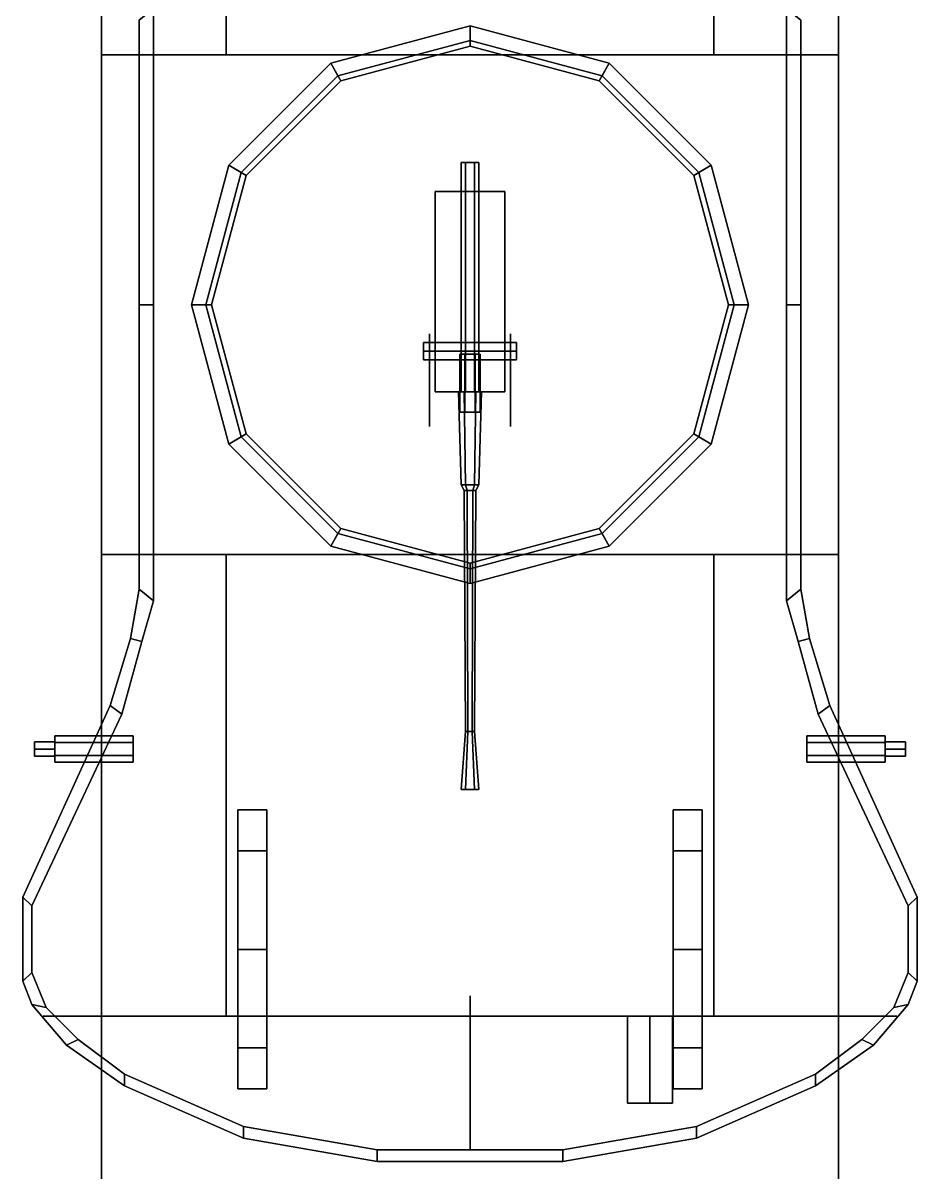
# Model space of a CAD drawing. Header units: millimetres. Extents: x -1.5 to 3, y -6.8 to 16.3.
# Drawn here: x -1.54 to 1.54, y -2.99 to 0.97 of the extents above; entities that cross this region are included whole.
import ezdxf

# ---------------------------------------------------------------- set-up
doc = ezdxf.new("R2010")
doc.units = ezdxf.units.MM
for name, color, linetype in [('barrel', 1, 'Continuous'), ('gun', 1, 'Continuous'), ('sleeve', 5, 'Continuous'), ('turret', 2, 'Continuous'), ('wheels', 2, 'Continuous')]:
    doc.layers.add(name, color=color, linetype=linetype)

msp = doc.modelspace()

# ---------------------------------------------------------------- linework, layer by layer
for points in [[(-1.27, 6.23, 0.82), (-1.27, -6.23, 0.82), (-1.27, -5.86, 2.17), (-1.27, 5.86, 2.17)], [(-1.27, 6.23, 0.42), (-1.27, -6.23, 0.42), (-1.27, -6.23, 0.82), (-1.27, 6.23, 0.82)], [(1.27, -5.86, 2.17), (1.27, -6.23, 0.82), (1.27, 6.23, 0.82), (1.27, 5.86, 2.17)], [(1.27, -6.23, 0.82), (1.27, -6.23, 0.42), (1.27, 6.23, 0.42), (1.27, 6.23, 0.82)], [(1.27, 6.15, 0.42), (1.27, -6.23, 0.42), (-1.27, -6.23, 0.42), (-1.27, 6.15, 0.42)], [(-1.27, 5.35, 2.17), (-1.27, -5.35, 2.17), (-1.27, -5.09, 2.68), (-1.27, 5.09, 2.68)], [(1.27, -5.09, 2.68), (1.27, -5.35, 2.17), (1.27, 5.35, 2.17), (1.27, 5.09, 2.68)], [(-1.27, 2.45, 2.68), (-1.27, 0.86, 2.68), (-0.84, 0.86, 2.96), (-0.84, 2.45, 2.96)], [(-0.84, 2.45, 2.96), (-0.84, 0.86, 2.96), (0.84, 0.86, 2.96), (0.84, 2.45, 2.96)], [(0.84, 0.86, 2.96), (1.27, 0.86, 2.68), (1.27, 2.45, 2.68), (0.84, 2.45, 2.96)], [(-1.09, 0, 3.2), (-1.14, 0, 3.2), (-1.14, 0.98, 3.2), (-1.09, 1.02, 3.2)], [(-1.09, 1.02, 3.2), (-1.14, 0.98, 3.2), (-1.14, 0, 3.2), (-1.09, 0, 3.2)], [(1.09, 1.02, 3.2), (1.14, 0.98, 3.2), (1.14, 0, 3.2), (1.09, 0, 3.2)], [(1.09, 0, 3.2), (1.14, 0, 3.2), (1.14, 0.98, 3.2), (1.09, 1.02, 3.2)], [(0, 0.96, 3.26), (-0.48, 0.8314, 3.26), (-0.445, 0.7708, 3.48), (0, 0.89, 3.48)], [(0, 0.96, 3.16), (-0.48, 0.8314, 3.16), (-0.48, 0.8314, 3.26), (0, 0.96, 3.26)], [(-0.48, 0.8314, 3.26), (0, 0.96, 3.26), (0, 0.89, 3.48), (-0.445, 0.7708, 3.48)], [(-0.48, 0.8314, 3.16), (0, 0.96, 3.16), (0, 0.96, 3.26), (-0.48, 0.8314, 3.26)], [(0, 0.91, 3.16), (-0.455, 0.7881, 3.16), (-0.48, 0.8314, 3.16), (0, 0.96, 3.16)], [(-0.455, 0.7881, 3.16), (0, 0.91, 3.16), (0, 0.96, 3.16), (-0.48, 0.8314, 3.16)], [(0.48, 0.8314, 3.26), (0, 0.96, 3.26), (0, 0.89, 3.48), (0.445, 0.7708, 3.48)], [(0.48, 0.8314, 3.16), (0, 0.96, 3.16), (0, 0.96, 3.26), (0.48, 0.8314, 3.26)], [(0, 0.96, 3.26), (0.48, 0.8314, 3.26), (0.445, 0.7708, 3.48), (0, 0.89, 3.48)], [(0, 0.96, 3.16), (0.48, 0.8314, 3.16), (0.48, 0.8314, 3.26), (0, 0.96, 3.26)], [(0, 0.91, 3.16), (0.455, 0.7881, 3.16), (0.48, 0.8314, 3.16), (0, 0.96, 3.16)], [(0.455, 0.7881, 3.16), (0, 0.91, 3.16), (0, 0.96, 3.16), (0.48, 0.8314, 3.16)], [(0, 0.91, 2.96), (-0.455, 0.7881, 2.96), (-0.455, 0.7881, 3.16), (0, 0.91, 3.16)], [(-0.455, 0.7881, 2.96), (0, 0.91, 2.96), (0, 0.91, 3.16), (-0.455, 0.7881, 3.16)], [(0.455, 0.7881, 2.96), (0, 0.91, 2.96), (0, 0.91, 3.16), (0.455, 0.7881, 3.16)], [(0, 0.91, 2.96), (0.455, 0.7881, 2.96), (0.455, 0.7881, 3.16), (0, 0.91, 3.16)], [(-1.27, 0.86, 2.68), (-1.27, -0.86, 2.68), (-1.27, -0.86, 2.96), (-1.27, 0.86, 2.96)], [(-1.27, 0.86, 2.96), (-1.27, -0.86, 2.96), (1.27, -0.86, 2.96), (1.27, 0.86, 2.96)], [(-1.27, 0.86, 2.68), (-1.27, 0.86, 2.68), (-1.27, 0.86, 2.96), (-0.84, 0.86, 2.96)], [(-1.09, 0.86, 2.96), (-1.14, 0.86, 2.96), (-1.14, 0.86, 3.2), (-1.09, 0.86, 3.2)], [(-1.09, 0.86, 3.2), (-1.14, 0.86, 3.2), (-1.14, 0.86, 2.96), (-1.09, 0.86, 2.96)], [(0.84, 0.86, 2.96), (0.84, 0.86, 2.96), (1.27, 0.86, 2.96), (1.27, 0.86, 2.68)], [(1.09, 0.86, 3.2), (1.14, 0.86, 3.2), (1.14, 0.86, 2.96), (1.09, 0.86, 2.96)], [(1.09, 0.86, 2.96), (1.14, 0.86, 2.96), (1.14, 0.86, 3.2), (1.09, 0.86, 3.2)], [(1.27, -0.86, 2.96), (1.27, -0.86, 2.68), (1.27, 0.86, 2.68), (1.27, 0.86, 2.96)], [(-0.48, 0.8314, 3.26), (-0.8314, 0.48, 3.26), (-0.7708, 0.445, 3.48), (-0.445, 0.7708, 3.48)], [(-0.48, 0.8314, 3.16), (-0.8314, 0.48, 3.16), (-0.8314, 0.48, 3.26), (-0.48, 0.8314, 3.26)], [(-0.8314, 0.48, 3.26), (-0.48, 0.8314, 3.26), (-0.445, 0.7708, 3.48), (-0.7708, 0.445, 3.48)], [(-0.8314, 0.48, 3.16), (-0.48, 0.8314, 3.16), (-0.48, 0.8314, 3.26), (-0.8314, 0.48, 3.26)], [(-0.7881, 0.455, 3.16), (-0.455, 0.7881, 3.16), (-0.48, 0.8314, 3.16), (-0.8314, 0.48, 3.16)], [(-0.455, 0.7881, 3.16), (-0.7881, 0.455, 3.16), (-0.8314, 0.48, 3.16), (-0.48, 0.8314, 3.16)], [(0.8314, 0.48, 3.26), (0.48, 0.8314, 3.26), (0.445, 0.7708, 3.48), (0.7708, 0.445, 3.48)], [(0.48, 0.8314, 3.26), (0.8314, 0.48, 3.26), (0.7708, 0.445, 3.48), (0.445, 0.7708, 3.48)], [(0.455, 0.7881, 3.16), (0.7881, 0.455, 3.16), (0.8314, 0.48, 3.16), (0.48, 0.8314, 3.16)], [(0.7881, 0.455, 3.16), (0.455, 0.7881, 3.16), (0.48, 0.8314, 3.16), (0.8314, 0.48, 3.16)], [(0.8314, 0.48, 3.16), (0.48, 0.8314, 3.16), (0.48, 0.8314, 3.26), (0.8314, 0.48, 3.26)], [(0.48, 0.8314, 3.16), (0.8314, 0.48, 3.16), (0.8314, 0.48, 3.26), (0.48, 0.8314, 3.26)], [(-0.455, 0.7881, 2.96), (-0.7881, 0.455, 2.96), (-0.7881, 0.455, 3.16), (-0.455, 0.7881, 3.16)], [(-0.7881, 0.455, 2.96), (-0.455, 0.7881, 2.96), (-0.455, 0.7881, 3.16), (-0.7881, 0.455, 3.16)], [(0.7881, 0.455, 2.96), (0.455, 0.7881, 2.96), (0.455, 0.7881, 3.16), (0.7881, 0.455, 3.16)], [(0.455, 0.7881, 2.96), (0.7881, 0.455, 2.96), (0.7881, 0.455, 3.16), (0.455, 0.7881, 3.16)], [(-0.8314, 0.48, 3.26), (-0.96, 0, 3.26), (-0.89, 0, 3.48), (-0.7708, 0.445, 3.48)], [(-0.8314, 0.48, 3.16), (-0.96, 0, 3.16), (-0.96, 0, 3.26), (-0.8314, 0.48, 3.26)], [(-0.96, 0, 3.26), (-0.8314, 0.48, 3.26), (-0.7708, 0.445, 3.48), (-0.89, 0, 3.48)], [(-0.96, 0, 3.16), (-0.8314, 0.48, 3.16), (-0.8314, 0.48, 3.26), (-0.96, 0, 3.26)], [(-0.7881, 0.455, 3.16), (-0.91, 0, 3.16), (-0.96, 0, 3.16), (-0.8314, 0.48, 3.16)], [(-0.91, 0, 3.16), (-0.7881, 0.455, 3.16), (-0.8314, 0.48, 3.16), (-0.96, 0, 3.16)], [(0.96, 0, 3.26), (0.8314, 0.48, 3.26), (0.7708, 0.445, 3.48), (0.89, 0, 3.48)], [(0.8314, 0.48, 3.26), (0.96, 0, 3.26), (0.89, 0, 3.48), (0.7708, 0.445, 3.48)], [(0.91, 0, 3.16), (0.7881, 0.455, 3.16), (0.8314, 0.48, 3.16), (0.96, 0, 3.16)], [(0.7881, 0.455, 3.16), (0.91, 0, 3.16), (0.96, 0, 3.16), (0.8314, 0.48, 3.16)], [(0.96, 0, 3.16), (0.8314, 0.48, 3.16), (0.8314, 0.48, 3.26), (0.96, 0, 3.26)], [(0.8314, 0.48, 3.16), (0.96, 0, 3.16), (0.96, 0, 3.26), (0.8314, 0.48, 3.26)], [(-0.7881, 0.455, 2.96), (-0.91, 0, 2.96), (-0.91, 0, 3.16), (-0.7881, 0.455, 3.16)], [(-0.91, 0, 2.96), (-0.7881, 0.455, 2.96), (-0.7881, 0.455, 3.16), (-0.91, 0, 3.16)], [(0.91, 0, 2.96), (0.7881, 0.455, 2.96), (0.7881, 0.455, 3.16), (0.91, 0, 3.16)], [(0.7881, 0.455, 2.96), (0.91, 0, 2.96), (0.91, 0, 3.16), (0.7881, 0.455, 3.16)], [(-1.09, 0, 3.2), (-1.14, 0, 3.2), (-1.14, -0.98, 3.2), (-1.09, -1.02, 3.2)], [(-1.09, -1.02, 3.2), (-1.14, -0.98, 3.2), (-1.14, 0, 3.2), (-1.09, 0, 3.2)], [(-0.96, 0, 3.26), (-0.8314, -0.48, 3.26), (-0.7708, -0.445, 3.48), (-0.89, 0, 3.48)], [(-0.96, 0, 3.16), (-0.8314, -0.48, 3.16), (-0.8314, -0.48, 3.26), (-0.96, 0, 3.26)], [(-0.7881, -0.455, 3.16), (-0.91, 0, 3.16), (-0.96, 0, 3.16), (-0.8314, -0.48, 3.16)], [(-0.91, 0, 3.16), (-0.7881, -0.455, 3.16), (-0.8314, -0.48, 3.16), (-0.96, 0, 3.16)], [(-0.91, 0, 2.96), (-0.7881, -0.455, 2.96), (-0.7881, -0.455, 3.16), (-0.91, 0, 3.16)], [(0.8314, -0.48, 3.26), (0.96, 0, 3.26), (0.89, 0, 3.48), (0.7708, -0.445, 3.48)], [(0.96, 0, 3.26), (0.8314, -0.48, 3.26), (0.7708, -0.445, 3.48), (0.89, 0, 3.48)], [(0.7881, -0.455, 2.96), (0.91, 0, 2.96), (0.91, 0, 3.16), (0.7881, -0.455, 3.16)], [(0.91, 0, 2.96), (0.7881, -0.455, 2.96), (0.7881, -0.455, 3.16), (0.91, 0, 3.16)], [(0.91, 0, 3.16), (0.7881, -0.455, 3.16), (0.8314, -0.48, 3.16), (0.96, 0, 3.16)], [(0.7881, -0.455, 3.16), (0.91, 0, 3.16), (0.96, 0, 3.16), (0.8314, -0.48, 3.16)], [(0.8314, -0.48, 3.16), (0.96, 0, 3.16), (0.96, 0, 3.26), (0.8314, -0.48, 3.26)], [(0.96, 0, 3.16), (0.8314, -0.48, 3.16), (0.8314, -0.48, 3.26), (0.96, 0, 3.26)], [(1.09, -1.02, 3.2), (1.14, -0.98, 3.2), (1.14, 0, 3.2), (1.09, 0, 3.2)], [(1.09, 0, 3.2), (1.14, 0, 3.2), (1.14, -0.98, 3.2), (1.09, -1.02, 3.2)], [(-0.8314, -0.48, 3.26), (-0.96, 0, 3.26), (-0.89, 0, 3.48), (-0.7708, -0.445, 3.48)], [(-0.8314, -0.48, 3.16), (-0.96, 0, 3.16), (-0.96, 0, 3.26), (-0.8314, -0.48, 3.26)], [(-0.7881, -0.455, 2.96), (-0.91, 0, 2.96), (-0.91, 0, 3.16), (-0.7881, -0.455, 3.16)], [(-0.8314, -0.48, 3.26), (-0.48, -0.8314, 3.26), (-0.445, -0.7708, 3.48), (-0.7708, -0.445, 3.48)], [(-0.48, -0.8314, 3.26), (-0.8314, -0.48, 3.26), (-0.7708, -0.445, 3.48), (-0.445, -0.7708, 3.48)], [(-0.7881, -0.455, 3.16), (-0.455, -0.7881, 3.16), (-0.48, -0.8314, 3.16), (-0.8314, -0.48, 3.16)], [(-0.455, -0.7881, 3.16), (-0.7881, -0.455, 3.16), (-0.8314, -0.48, 3.16), (-0.48, -0.8314, 3.16)], [(-0.7881, -0.455, 2.96), (-0.455, -0.7881, 2.96), (-0.455, -0.7881, 3.16), (-0.7881, -0.455, 3.16)], [(-0.455, -0.7881, 2.96), (-0.7881, -0.455, 2.96), (-0.7881, -0.455, 3.16), (-0.455, -0.7881, 3.16)], [(0.48, -0.8314, 3.26), (0.8314, -0.48, 3.26), (0.7708, -0.445, 3.48), (0.445, -0.7708, 3.48)], [(0.8314, -0.48, 3.26), (0.48, -0.8314, 3.26), (0.445, -0.7708, 3.48), (0.7708, -0.445, 3.48)], [(0.455, -0.7881, 2.96), (0.7881, -0.455, 2.96), (0.7881, -0.455, 3.16), (0.455, -0.7881, 3.16)], [(0.7881, -0.455, 2.96), (0.455, -0.7881, 2.96), (0.455, -0.7881, 3.16), (0.7881, -0.455, 3.16)], [(0.455, -0.7881, 3.16), (0.7881, -0.455, 3.16), (0.8314, -0.48, 3.16), (0.48, -0.8314, 3.16)], [(0.7881, -0.455, 3.16), (0.455, -0.7881, 3.16), (0.48, -0.8314, 3.16), (0.8314, -0.48, 3.16)], [(-0.8314, -0.48, 3.16), (-0.48, -0.8314, 3.16), (-0.48, -0.8314, 3.26), (-0.8314, -0.48, 3.26)], [(-0.48, -0.8314, 3.16), (-0.8314, -0.48, 3.16), (-0.8314, -0.48, 3.26), (-0.48, -0.8314, 3.26)], [(0.48, -0.8314, 3.16), (0.8314, -0.48, 3.16), (0.8314, -0.48, 3.26), (0.48, -0.8314, 3.26)], [(0.8314, -0.48, 3.16), (0.48, -0.8314, 3.16), (0.48, -0.8314, 3.26), (0.8314, -0.48, 3.26)], [(-0.48, -0.8314, 3.26), (0, -0.96, 3.26), (0, -0.89, 3.48), (-0.445, -0.7708, 3.48)], [(0, -0.96, 3.26), (-0.48, -0.8314, 3.26), (-0.445, -0.7708, 3.48), (0, -0.89, 3.48)], [(0, -0.91, 3.16), (-0.455, -0.7881, 3.16), (-0.48, -0.8314, 3.16), (0, -0.96, 3.16)], [(-0.455, -0.7881, 3.16), (0, -0.91, 3.16), (0, -0.96, 3.16), (-0.48, -0.8314, 3.16)], [(-0.455, -0.7881, 2.96), (0, -0.91, 2.96), (0, -0.91, 3.16), (-0.455, -0.7881, 3.16)], [(0, -0.91, 2.96), (-0.455, -0.7881, 2.96), (-0.455, -0.7881, 3.16), (0, -0.91, 3.16)], [(0, -0.96, 3.26), (0.48, -0.8314, 3.26), (0.445, -0.7708, 3.48), (0, -0.89, 3.48)], [(0.48, -0.8314, 3.26), (0, -0.96, 3.26), (0, -0.89, 3.48), (0.445, -0.7708, 3.48)], [(0, -0.91, 2.96), (0.455, -0.7881, 2.96), (0.455, -0.7881, 3.16), (0, -0.91, 3.16)], [(0.455, -0.7881, 2.96), (0, -0.91, 2.96), (0, -0.91, 3.16), (0.455, -0.7881, 3.16)], [(0, -0.91, 3.16), (0.455, -0.7881, 3.16), (0.48, -0.8314, 3.16), (0, -0.96, 3.16)], [(0.455, -0.7881, 3.16), (0, -0.91, 3.16), (0, -0.96, 3.16), (0.48, -0.8314, 3.16)], [(-0.48, -0.8314, 3.16), (0, -0.96, 3.16), (0, -0.96, 3.26), (-0.48, -0.8314, 3.26)], [(0, -0.96, 3.16), (-0.48, -0.8314, 3.16), (-0.48, -0.8314, 3.26), (0, -0.96, 3.26)], [(0, -0.96, 3.16), (0.48, -0.8314, 3.16), (0.48, -0.8314, 3.26), (0, -0.96, 3.26)], [(0.48, -0.8314, 3.16), (0, -0.96, 3.16), (0, -0.96, 3.26), (0.48, -0.8314, 3.26)], [(-1.27, -0.86, 2.68), (-1.27, -2.45, 2.68), (-0.84, -2.45, 2.96), (-0.84, -0.86, 2.96)], [(-1.27, -0.86, 2.96), (-1.27, -0.86, 2.68), (-0.84, -0.86, 2.96), (-1.27, -0.86, 2.96)], [(-1.09, -0.86, 3.2), (-1.14, -0.86, 3.2), (-1.14, -0.86, 2.96), (-1.09, -0.86, 2.96)], [(-1.09, -0.86, 2.96), (-1.14, -0.86, 2.96), (-1.14, -0.86, 3.2), (-1.09, -0.86, 3.2)], [(-0.84, -0.86, 2.96), (-0.84, -2.45, 2.96), (0.84, -2.45, 2.96), (0.84, -0.86, 2.96)], [(0.84, -2.45, 2.96), (1.27, -2.45, 2.68), (1.27, -0.86, 2.68), (0.84, -0.86, 2.96)], [(0.84, -0.86, 2.96), (1.27, -0.86, 2.68), (1.27, -0.86, 2.68), (1.27, -0.86, 2.96)], [(1.09, -0.86, 2.96), (1.14, -0.86, 2.96), (1.14, -0.86, 3.2), (1.09, -0.86, 3.2)], [(1.09, -0.86, 3.2), (1.14, -0.86, 3.2), (1.14, -0.86, 2.96), (1.09, -0.86, 2.96)], [(-1.13, -1.16, 3.23), (-1.17, -1.15, 3.23), (-1.14, -0.98, 3.2), (-1.09, -1.02, 3.2)], [(-1.09, -1.02, 3.2), (-1.14, -0.98, 3.2), (-1.17, -1.15, 3.23), (-1.13, -1.16, 3.23)], [(1.13, -1.16, 3.23), (1.17, -1.15, 3.23), (1.14, -0.98, 3.2), (1.09, -1.02, 3.2)], [(1.09, -1.02, 3.2), (1.14, -0.98, 3.2), (1.17, -1.15, 3.23), (1.13, -1.16, 3.23)], [(-1.13, -1.16, 3.23), (-1.17, -1.15, 3.23), (-1.24, -1.38, 3.26), (-1.2, -1.41, 3.27)], [(-1.2, -1.41, 3.27), (-1.24, -1.38, 3.26), (-1.17, -1.15, 3.23), (-1.13, -1.16, 3.23)], [(1.13, -1.16, 3.23), (1.17, -1.15, 3.23), (1.24, -1.38, 3.26), (1.2, -1.41, 3.27)], [(1.2, -1.41, 3.27), (1.24, -1.38, 3.26), (1.17, -1.15, 3.23), (1.13, -1.16, 3.23)], [(-1.2, -1.41, 3.27), (-1.24, -1.38, 3.26), (-1.54, -2.04, 3.37), (-1.51, -2.07, 3.37)], [(-1.51, -2.07, 3.37), (-1.54, -2.04, 3.37), (-1.24, -1.38, 3.26), (-1.2, -1.41, 3.27)], [(1.51, -2.07, 3.37), (1.54, -2.04, 3.37), (1.24, -1.38, 3.26), (1.2, -1.41, 3.27)], [(1.2, -1.41, 3.27), (1.24, -1.38, 3.26), (1.54, -2.04, 3.37), (1.51, -2.07, 3.37)], [(-1.51, -2.3, 3.4), (-1.54, -2.33, 3.4), (-1.54, -2.04, 3.37), (-1.51, -2.07, 3.37)], [(-1.51, -2.07, 3.37), (-1.54, -2.04, 3.37), (-1.54, -2.33, 3.4), (-1.51, -2.3, 3.4)], [(1.51, -2.07, 3.37), (1.54, -2.04, 3.37), (1.54, -2.33, 3.4), (1.51, -2.3, 3.4)], [(1.51, -2.3, 3.4), (1.54, -2.33, 3.4), (1.54, -2.04, 3.37), (1.51, -2.07, 3.37)], [(-1.51, -2.3, 3.4), (-1.54, -2.33, 3.4), (-1.51, -2.41, 3.42), (-1.46, -2.42, 3.42)], [(-1.46, -2.42, 3.42), (-1.51, -2.41, 3.42), (-1.54, -2.33, 3.4), (-1.51, -2.3, 3.4)], [(1.46, -2.42, 3.42), (1.51, -2.41, 3.42), (1.54, -2.33, 3.4), (1.51, -2.3, 3.4)], [(1.51, -2.3, 3.4), (1.54, -2.33, 3.4), (1.51, -2.41, 3.42), (1.46, -2.42, 3.42)], [(-1.35, -2.53, 3.42), (-1.39, -2.55, 3.42), (-1.51, -2.41, 3.42), (-1.46, -2.42, 3.42)], [(-1.46, -2.42, 3.42), (-1.51, -2.41, 3.42), (-1.39, -2.55, 3.42), (-1.35, -2.53, 3.42)], [(0, -2.38, 2.96), (0, -2.45, 2.96), (0, -2.91, 3.42), (0, -2.82, 3.42)], [(0, -2.82, 3.42), (0, -2.91, 3.42), (0, -2.45, 2.96), (0, -2.38, 2.96)], [(1.35, -2.53, 3.42), (1.39, -2.55, 3.42), (1.51, -2.41, 3.42), (1.46, -2.42, 3.42)], [(1.46, -2.42, 3.42), (1.51, -2.41, 3.42), (1.39, -2.55, 3.42), (1.35, -2.53, 3.42)], [(-0.84, -2.45, 2.96), (-0.91, -2.45, 2.91), (-1.47, -2.45, 3.42), (-1.43, -2.45, 3.42)], [(-1.43, -2.45, 3.42), (-1.47, -2.45, 3.42), (-0.91, -2.45, 2.91), (-0.84, -2.45, 2.96)], [(-0.84, -2.45, 2.96), (-1.27, -2.45, 2.68), (1.27, -2.45, 2.68), (0.84, -2.45, 2.96)], [(-1.27, -2.45, 2.68), (-1.27, -5.09, 2.68), (1.27, -5.09, 2.68), (1.27, -2.45, 2.68)], [(0.62, -2.45, 2.96), (0.5421, -2.45, 2.915), (0.5421, -2.75, 2.915), (0.62, -2.75, 2.96)], [(0.5421, -2.45, 2.915), (0.5421, -2.45, 2.825), (0.5421, -2.55, 2.825), (0.5421, -2.75, 2.915)], [(0.5421, -2.45, 2.915), (0.62, -2.45, 2.96), (0.62, -2.75, 2.96), (0.5421, -2.75, 2.915)], [(0.5421, -2.45, 2.825), (0.5421, -2.45, 2.915), (0.5421, -2.75, 2.915), (0.5421, -2.55, 2.825)], [(0.6979, -2.45, 2.915), (0.62, -2.45, 2.96), (0.62, -2.75, 2.96), (0.6979, -2.75, 2.915)], [(0.62, -2.45, 2.96), (0.6979, -2.45, 2.915), (0.6979, -2.75, 2.915), (0.62, -2.75, 2.96)], [(0.6979, -2.45, 2.825), (0.6979, -2.45, 2.915), (0.6979, -2.75, 2.915), (0.6979, -2.55, 2.825)], [(0.6979, -2.45, 2.915), (0.6979, -2.45, 2.825), (0.6979, -2.55, 2.825), (0.6979, -2.75, 2.915)], [(0.84, -2.45, 2.96), (0.91, -2.45, 2.91), (1.47, -2.45, 3.42), (1.43, -2.45, 3.42)], [(1.43, -2.45, 3.42), (1.47, -2.45, 3.42), (0.91, -2.45, 2.91), (0.84, -2.45, 2.96)], [(-1.35, -2.53, 3.42), (-1.39, -2.55, 3.42), (-1.19, -2.69, 3.42), (-1.19, -2.65, 3.42)], [(-1.19, -2.65, 3.42), (-1.19, -2.69, 3.42), (-1.39, -2.55, 3.42), (-1.35, -2.53, 3.42)], [(1.35, -2.53, 3.42), (1.39, -2.55, 3.42), (1.19, -2.69, 3.42), (1.19, -2.65, 3.42)], [(1.19, -2.65, 3.42), (1.19, -2.69, 3.42), (1.39, -2.55, 3.42), (1.35, -2.53, 3.42)], [(-0.78, -2.83, 3.42), (-0.78, -2.87, 3.42), (-1.19, -2.69, 3.42), (-1.19, -2.65, 3.42)], [(-1.19, -2.65, 3.42), (-1.19, -2.69, 3.42), (-0.78, -2.87, 3.42), (-0.78, -2.83, 3.42)], [(0.78, -2.83, 3.42), (0.78, -2.87, 3.42), (1.19, -2.69, 3.42), (1.19, -2.65, 3.42)], [(1.19, -2.65, 3.42), (1.19, -2.69, 3.42), (0.78, -2.87, 3.42), (0.78, -2.83, 3.42)], [(-0.32, -2.91, 3.42), (-0.32, -2.95, 3.42), (-0.78, -2.87, 3.42), (-0.78, -2.83, 3.42)], [(-0.78, -2.83, 3.42), (-0.78, -2.87, 3.42), (-0.32, -2.95, 3.42), (-0.32, -2.91, 3.42)], [(0.78, -2.83, 3.42), (0.78, -2.87, 3.42), (0.32, -2.95, 3.42), (0.32, -2.91, 3.42)], [(0.32, -2.91, 3.42), (0.32, -2.95, 3.42), (0.78, -2.87, 3.42), (0.78, -2.83, 3.42)], [(-0.32, -2.91, 3.42), (-0.32, -2.95, 3.42), (0.32, -2.95, 3.42), (0.32, -2.91, 3.42)], [(0.32, -2.91, 3.42), (0.32, -2.95, 3.42), (-0.32, -2.95, 3.42), (-0.32, -2.91, 3.42)]]:
    msp.add_3dface(points)
at = {"layer": 'barrel'}
for points in [[(-1.16, -1.5075, 2.299), (-1.16, -1.485, 2.26), (-1.43, -1.485, 2.26), (-1.43, -1.5075, 2.299)], [(-1.16, -1.485, 2.26), (-1.16, -1.5075, 2.221), (-1.43, -1.5075, 2.221), (-1.43, -1.485, 2.26)], [(-1.43, -1.5525, 2.299), (-1.43, -1.5075, 2.299), (-1.43, -1.485, 2.26), (-1.43, -1.575, 2.26)], [(-1.43, -1.575, 2.26), (-1.43, -1.485, 2.26), (-1.43, -1.5075, 2.221), (-1.43, -1.5525, 2.221)], [(1.16, -1.485, 2.26), (1.16, -1.5075, 2.299), (1.43, -1.5075, 2.299), (1.43, -1.485, 2.26)], [(1.16, -1.5075, 2.221), (1.16, -1.485, 2.26), (1.43, -1.485, 2.26), (1.43, -1.5075, 2.221)], [(1.43, -1.5075, 2.299), (1.43, -1.5525, 2.299), (1.43, -1.575, 2.26), (1.43, -1.485, 2.26)], [(1.43, -1.485, 2.26), (1.43, -1.575, 2.26), (1.43, -1.5525, 2.221), (1.43, -1.5075, 2.221)], [(-1.43, -1.53, 2.285), (-1.43, -1.505, 2.26), (-1.5, -1.505, 2.26), (-1.5, -1.53, 2.285)], [(-1.43, -1.505, 2.26), (-1.43, -1.53, 2.235), (-1.5, -1.53, 2.235), (-1.5, -1.505, 2.26)], [(-1.5, -1.555, 2.26), (-1.5, -1.53, 2.285), (-1.5, -1.505, 2.26), (-1.5, -1.53, 2.235)], [(-1.43, -1.555, 2.26), (-1.43, -1.53, 2.285), (-1.5, -1.53, 2.285), (-1.5, -1.555, 2.26)], [(-1.43, -1.53, 2.235), (-1.43, -1.555, 2.26), (-1.5, -1.555, 2.26), (-1.5, -1.53, 2.235)], [(-1.16, -1.5525, 2.299), (-1.16, -1.5075, 2.299), (-1.43, -1.5075, 2.299), (-1.43, -1.5525, 2.299)], [(-1.16, -1.5075, 2.221), (-1.16, -1.5525, 2.221), (-1.43, -1.5525, 2.221), (-1.43, -1.5075, 2.221)], [(1.16, -1.5525, 2.221), (1.16, -1.5075, 2.221), (1.43, -1.5075, 2.221), (1.43, -1.5525, 2.221)], [(1.16, -1.5075, 2.299), (1.16, -1.5525, 2.299), (1.43, -1.5525, 2.299), (1.43, -1.5075, 2.299)], [(1.43, -1.53, 2.235), (1.43, -1.505, 2.26), (1.5, -1.505, 2.26), (1.5, -1.53, 2.235)], [(1.43, -1.505, 2.26), (1.43, -1.53, 2.285), (1.5, -1.53, 2.285), (1.5, -1.505, 2.26)], [(1.43, -1.555, 2.26), (1.43, -1.53, 2.235), (1.5, -1.53, 2.235), (1.5, -1.555, 2.26)], [(1.43, -1.53, 2.285), (1.43, -1.555, 2.26), (1.5, -1.555, 2.26), (1.5, -1.53, 2.285)], [(1.5, -1.505, 2.26), (1.5, -1.53, 2.285), (1.5, -1.555, 2.26), (1.5, -1.53, 2.235)], [(-1.16, -1.575, 2.26), (-1.16, -1.5525, 2.299), (-1.43, -1.5525, 2.299), (-1.43, -1.575, 2.26)], [(-1.16, -1.5525, 2.221), (-1.16, -1.575, 2.26), (-1.43, -1.575, 2.26), (-1.43, -1.5525, 2.221)], [(1.16, -1.5525, 2.299), (1.16, -1.575, 2.26), (1.43, -1.575, 2.26), (1.43, -1.5525, 2.299)], [(1.16, -1.575, 2.26), (1.16, -1.5525, 2.221), (1.43, -1.5525, 2.221), (1.43, -1.575, 2.26)]]:
    msp.add_3dface(points, dxfattribs=at)
at = {"layer": 'gun'}
for points in [[(-0.02, -0.64, 3.51), (-0.01, -0.64, 3.4927), (-0.0075, -1.47, 3.497), (-0.015, -1.47, 3.51)], [(-0.01, -0.64, 3.5273), (-0.02, -0.64, 3.51), (-0.015, -1.47, 3.51), (-0.0075, -1.47, 3.523)], [(-0.01, -0.64, 3.4927), (0.01, -0.64, 3.4927), (0.0075, -1.47, 3.497), (-0.0075, -1.47, 3.497)], [(0.01, -0.64, 3.5273), (-0.01, -0.64, 3.5273), (-0.0075, -1.47, 3.523), (0.0075, -1.47, 3.523)], [(0.01, -0.64, 3.4927), (0.02, -0.64, 3.51), (0.015, -1.47, 3.51), (0.0075, -1.47, 3.497)], [(0.02, -0.64, 3.51), (0.01, -0.64, 3.5273), (0.0075, -1.47, 3.523), (0.015, -1.47, 3.51)], [(-0.015, -1.47, 3.51), (-0.0075, -1.47, 3.497), (-0.015, -1.67, 3.484), (-0.03, -1.67, 3.51)], [(-0.0075, -1.47, 3.523), (-0.015, -1.47, 3.51), (-0.03, -1.67, 3.51), (-0.015, -1.67, 3.536)], [(-0.0075, -1.47, 3.497), (0.0075, -1.47, 3.497), (0.015, -1.67, 3.484), (-0.015, -1.67, 3.484)], [(0.0075, -1.47, 3.523), (-0.0075, -1.47, 3.523), (-0.015, -1.67, 3.536), (0.015, -1.67, 3.536)], [(0.0075, -1.47, 3.497), (0.015, -1.47, 3.51), (0.03, -1.67, 3.51), (0.015, -1.67, 3.484)], [(0.015, -1.47, 3.51), (0.0075, -1.47, 3.523), (0.015, -1.67, 3.536), (0.03, -1.67, 3.51)], [(0.03, -1.67, 3.51), (-0.03, -1.67, 3.51), (-0.015, -1.67, 3.484), (0.015, -1.67, 3.484)], [(0.015, -1.67, 3.536), (-0.015, -1.67, 3.536), (-0.03, -1.67, 3.51), (0.03, -1.67, 3.51)]]:
    msp.add_3dface(points, dxfattribs=at)
at = {"layer": 'sleeve'}
for points in [[(-0.03, 0.49, 3.57), (-0.015, 0.49, 3.544), (-0.015, -0.3, 3.544), (-0.03, -0.3, 3.57)], [(-0.015, 0.49, 3.596), (-0.03, 0.49, 3.57), (-0.03, -0.3, 3.57), (-0.015, -0.3, 3.596)], [(0.015, 0.49, 3.544), (-0.015, 0.49, 3.544), (-0.03, 0.49, 3.57), (0.03, 0.49, 3.57)], [(0.03, 0.49, 3.57), (-0.03, 0.49, 3.57), (-0.015, 0.49, 3.596), (0.015, 0.49, 3.596)], [(-0.015, 0.49, 3.544), (0.015, 0.49, 3.544), (0.015, -0.3, 3.544), (-0.015, -0.3, 3.544)], [(0.015, 0.49, 3.596), (-0.015, 0.49, 3.596), (-0.015, -0.3, 3.596), (0.015, -0.3, 3.596)], [(0.015, 0.49, 3.544), (0.03, 0.49, 3.57), (0.03, -0.3, 3.57), (0.015, -0.3, 3.544)], [(0.03, 0.49, 3.57), (0.015, 0.49, 3.596), (0.015, -0.3, 3.596), (0.03, -0.3, 3.57)], [(0.12, 0.39, 3.56), (0.12, 0.39, 3.39), (-0.12, 0.39, 3.39), (-0.12, 0.39, 3.56)], [(-0.12, 0.39, 3.39), (-0.12, -0.3, 3.39), (-0.12, -0.3, 3.56), (-0.12, 0.39, 3.56)], [(0.12, 0.39, 3.39), (0.12, -0.3, 3.39), (-0.12, -0.3, 3.39), (-0.12, 0.39, 3.39)], [(-0.12, 0.39, 3.56), (-0.12, -0.3, 3.56), (0.12, -0.3, 3.56), (0.12, 0.39, 3.56)], [(0.12, -0.3, 3.56), (0.12, -0.3, 3.39), (0.12, 0.39, 3.39), (0.12, 0.39, 3.56)], [(0.16, -0.16, 3.48), (0.16, -0.13, 3.45), (-0.16, -0.13, 3.45), (-0.16, -0.16, 3.48)], [(0.16, -0.13, 3.45), (0.16, -0.16, 3.42), (-0.16, -0.16, 3.42), (-0.16, -0.13, 3.45)], [(-0.16, -0.19, 3.45), (-0.16, -0.16, 3.48), (-0.16, -0.13, 3.45), (-0.16, -0.16, 3.42)], [(0.16, -0.16, 3.42), (0.16, -0.13, 3.45), (0.16, -0.16, 3.48), (0.16, -0.19, 3.45)], [(0.16, -0.19, 3.45), (0.16, -0.16, 3.48), (-0.16, -0.16, 3.48), (-0.16, -0.19, 3.45)], [(0.16, -0.16, 3.42), (0.16, -0.19, 3.45), (-0.16, -0.19, 3.45), (-0.16, -0.16, 3.42)], [(-0.0175, -0.17, 3.4303), (-0.035, -0.17, 3.4), (-0.035, -0.37, 3.4), (-0.0175, -0.37, 3.4303)], [(-0.035, -0.17, 3.4), (0.035, -0.17, 3.4), (0.0175, -0.17, 3.3697), (-0.0175, -0.17, 3.3697)], [(-0.035, -0.17, 3.4), (-0.0175, -0.17, 3.3697), (-0.0175, -0.37, 3.3697), (-0.035, -0.37, 3.4)], [(-0.0175, -0.17, 3.3697), (0.0175, -0.17, 3.3697), (0.0175, -0.37, 3.3697), (-0.0175, -0.37, 3.3697)], [(0.0175, -0.17, 3.4303), (-0.0175, -0.17, 3.4303), (-0.0175, -0.37, 3.4303), (0.0175, -0.37, 3.4303)], [(0.035, -0.17, 3.4), (0.0175, -0.17, 3.4303), (0.0175, -0.37, 3.4303), (0.035, -0.37, 3.4)], [(0.0175, -0.17, 3.3697), (0.035, -0.17, 3.4), (0.035, -0.37, 3.4), (0.0175, -0.37, 3.3697)], [(-0.12, -0.3, 3.56), (-0.12, -0.3, 3.39), (0.12, -0.3, 3.39), (0.12, -0.3, 3.56)], [(-0.03, -0.62, 3.51), (-0.015, -0.62, 3.536), (-0.02, -0.3, 3.5446), (-0.04, -0.3, 3.51)], [(-0.015, -0.62, 3.484), (-0.03, -0.62, 3.51), (-0.04, -0.3, 3.51), (-0.02, -0.3, 3.4754)], [(0.03, -0.3, 3.57), (-0.03, -0.3, 3.57), (-0.015, -0.3, 3.596), (0.015, -0.3, 3.596)], [(0.015, -0.3, 3.544), (-0.015, -0.3, 3.544), (-0.03, -0.3, 3.57), (0.03, -0.3, 3.57)], [(-0.015, -0.62, 3.536), (0.015, -0.62, 3.536), (0.02, -0.3, 3.5446), (-0.02, -0.3, 3.5446)], [(0.015, -0.62, 3.484), (-0.015, -0.62, 3.484), (-0.02, -0.3, 3.4754), (0.02, -0.3, 3.4754)], [(0.015, -0.62, 3.536), (0.03, -0.62, 3.51), (0.04, -0.3, 3.51), (0.02, -0.3, 3.5446)], [(0.03, -0.62, 3.51), (0.015, -0.62, 3.484), (0.02, -0.3, 3.4754), (0.04, -0.3, 3.51)], [(0.0175, -0.37, 3.4303), (-0.0175, -0.37, 3.4303), (-0.035, -0.37, 3.4), (0.035, -0.37, 3.4)], [(0.035, -0.37, 3.4), (-0.035, -0.37, 3.4), (-0.0175, -0.37, 3.3697), (0.0175, -0.37, 3.3697)], [(-0.02, -0.64, 3.51), (-0.01, -0.64, 3.5273), (-0.015, -0.62, 3.536), (-0.03, -0.62, 3.51)], [(-0.01, -0.64, 3.4927), (-0.02, -0.64, 3.51), (-0.03, -0.62, 3.51), (-0.015, -0.62, 3.484)], [(-0.01, -0.64, 3.5273), (0.01, -0.64, 3.5273), (0.015, -0.62, 3.536), (-0.015, -0.62, 3.536)], [(0.01, -0.64, 3.4927), (-0.01, -0.64, 3.4927), (-0.015, -0.62, 3.484), (0.015, -0.62, 3.484)], [(0.01, -0.64, 3.5273), (0.02, -0.64, 3.51), (0.03, -0.62, 3.51), (0.015, -0.62, 3.536)], [(0.02, -0.64, 3.51), (0.01, -0.64, 3.4927), (0.015, -0.62, 3.484), (0.03, -0.62, 3.51)]]:
    msp.add_3dface(points, dxfattribs=at)
at = {"layer": 'turret'}
for points in [[(-0.14, -0.2, 3.31), (-0.14, -0.29, 3.32), (-0.14, -0.18, 3.51), (-0.14, -0.1, 3.46)], [(-0.14, -0.1, 3.46), (-0.14, -0.18, 3.51), (-0.14, -0.29, 3.32), (-0.14, -0.2, 3.31)], [(0.14, -0.1, 3.46), (0.14, -0.18, 3.51), (0.14, -0.29, 3.32), (0.14, -0.2, 3.31)], [(0.14, -0.2, 3.31), (0.14, -0.29, 3.32), (0.14, -0.18, 3.51), (0.14, -0.1, 3.46)], [(-0.14, -0.2, 3.31), (-0.14, -0.29, 3.32), (-0.14, -0.42, 3.19), (-0.14, -0.28, 3.18)], [(-0.14, -0.28, 3.18), (-0.14, -0.42, 3.19), (-0.14, -0.29, 3.32), (-0.14, -0.2, 3.31)], [(0.14, -0.2, 3.31), (0.14, -0.29, 3.32), (0.14, -0.42, 3.19), (0.14, -0.28, 3.18)], [(0.14, -0.28, 3.18), (0.14, -0.42, 3.19), (0.14, -0.29, 3.32), (0.14, -0.2, 3.31)], [(-0.14, -0.28, 2.96), (-0.14, -0.42, 2.96), (-0.14, -0.42, 3.19), (-0.14, -0.28, 3.18)], [(-0.14, -0.28, 3.18), (-0.14, -0.42, 3.19), (-0.14, -0.42, 2.96), (-0.14, -0.28, 2.96)], [(0.14, -0.28, 2.96), (0.14, -0.42, 2.96), (0.14, -0.42, 3.19), (0.14, -0.28, 3.18)], [(0.14, -0.28, 3.18), (0.14, -0.42, 3.19), (0.14, -0.42, 2.96), (0.14, -0.28, 2.96)]]:
    msp.add_3dface(points, dxfattribs=at)
at = {"layer": 'wheels'}
for points in [[(-0.7, -1.8806, 0.7894), (-0.7, -1.74, 0.45), (-0.8, -1.74, 0.45), (-0.8, -1.8806, 0.7894)], [(-0.8, -1.8806, 0.1106), (-0.8, -2.22, 0.93), (-0.8, -1.8806, 0.7894), (-0.8, -1.74, 0.45)], [(-0.7, -1.74, 0.45), (-0.7, -1.8806, 0.1106), (-0.8, -1.8806, 0.1106), (-0.8, -1.74, 0.45)], [(-0.7, -2.5594, 0.1106), (-0.7, -1.74, 0.45), (-0.7, -1.8806, 0.7894), (-0.7, -2.7, 0.45)], [(-0.7, -2.22, -0.03), (-0.7, -1.8806, 0.1106), (-0.7, -1.74, 0.45), (-0.7, -2.5594, 0.1106)], [(0.7, -1.8806, 0.1106), (0.7, -2.22, 0.93), (0.7, -1.8806, 0.7894), (0.7, -1.74, 0.45)], [(0.8, -1.8806, 0.7894), (0.8, -1.74, 0.45), (0.7, -1.74, 0.45), (0.7, -1.8806, 0.7894)], [(0.8, -1.74, 0.45), (0.8, -1.8806, 0.1106), (0.7, -1.8806, 0.1106), (0.7, -1.74, 0.45)], [(0.8, -2.5594, 0.1106), (0.8, -1.74, 0.45), (0.8, -1.8806, 0.7894), (0.8, -2.7, 0.45)], [(0.8, -2.22, -0.03), (0.8, -1.8806, 0.1106), (0.8, -1.74, 0.45), (0.8, -2.5594, 0.1106)], [(-0.8, -2.22, -0.03), (-0.8, -2.5594, 0.7894), (-0.8, -2.22, 0.93), (-0.8, -1.8806, 0.1106)], [(-0.7, -1.8806, 0.1106), (-0.7, -2.22, -0.03), (-0.8, -2.22, -0.03), (-0.8, -1.8806, 0.1106)], [(-0.7, -2.22, 0.93), (-0.7, -1.8806, 0.7894), (-0.8, -1.8806, 0.7894), (-0.8, -2.22, 0.93)], [(-0.7, -2.7, 0.45), (-0.7, -1.8806, 0.7894), (-0.7, -2.22, 0.93), (-0.7, -2.5594, 0.7894)], [(0.7, -2.22, -0.03), (0.7, -2.5594, 0.7894), (0.7, -2.22, 0.93), (0.7, -1.8806, 0.1106)], [(0.8, -1.8806, 0.1106), (0.8, -2.22, -0.03), (0.7, -2.22, -0.03), (0.7, -1.8806, 0.1106)], [(0.8, -2.22, 0.93), (0.8, -1.8806, 0.7894), (0.7, -1.8806, 0.7894), (0.7, -2.22, 0.93)], [(0.8, -2.7, 0.45), (0.8, -1.8806, 0.7894), (0.8, -2.22, 0.93), (0.8, -2.5594, 0.7894)], [(-0.8, -2.5594, 0.1106), (-0.8, -2.7, 0.45), (-0.8, -2.5594, 0.7894), (-0.8, -2.22, -0.03)], [(-0.7, -2.22, -0.03), (-0.7, -2.5594, 0.1106), (-0.8, -2.5594, 0.1106), (-0.8, -2.22, -0.03)], [(-0.7, -2.5594, 0.7894), (-0.7, -2.22, 0.93), (-0.8, -2.22, 0.93), (-0.8, -2.5594, 0.7894)], [(0.7, -2.5594, 0.1106), (0.7, -2.7, 0.45), (0.7, -2.5594, 0.7894), (0.7, -2.22, -0.03)], [(0.8, -2.22, -0.03), (0.8, -2.5594, 0.1106), (0.7, -2.5594, 0.1106), (0.7, -2.22, -0.03)], [(0.8, -2.5594, 0.7894), (0.8, -2.22, 0.93), (0.7, -2.22, 0.93), (0.7, -2.5594, 0.7894)], [(-0.7, -2.7, 0.45), (-0.7, -2.5594, 0.7894), (-0.8, -2.5594, 0.7894), (-0.8, -2.7, 0.45)], [(-0.7, -2.5594, 0.1106), (-0.7, -2.7, 0.45), (-0.8, -2.7, 0.45), (-0.8, -2.5594, 0.1106)], [(0.8, -2.7, 0.45), (0.8, -2.5594, 0.7894), (0.7, -2.5594, 0.7894), (0.7, -2.7, 0.45)], [(0.8, -2.5594, 0.1106), (0.8, -2.7, 0.45), (0.7, -2.7, 0.45), (0.7, -2.5594, 0.1106)]]:
    msp.add_3dface(points, dxfattribs=at)

doc.saveas('drawing.dxf')
